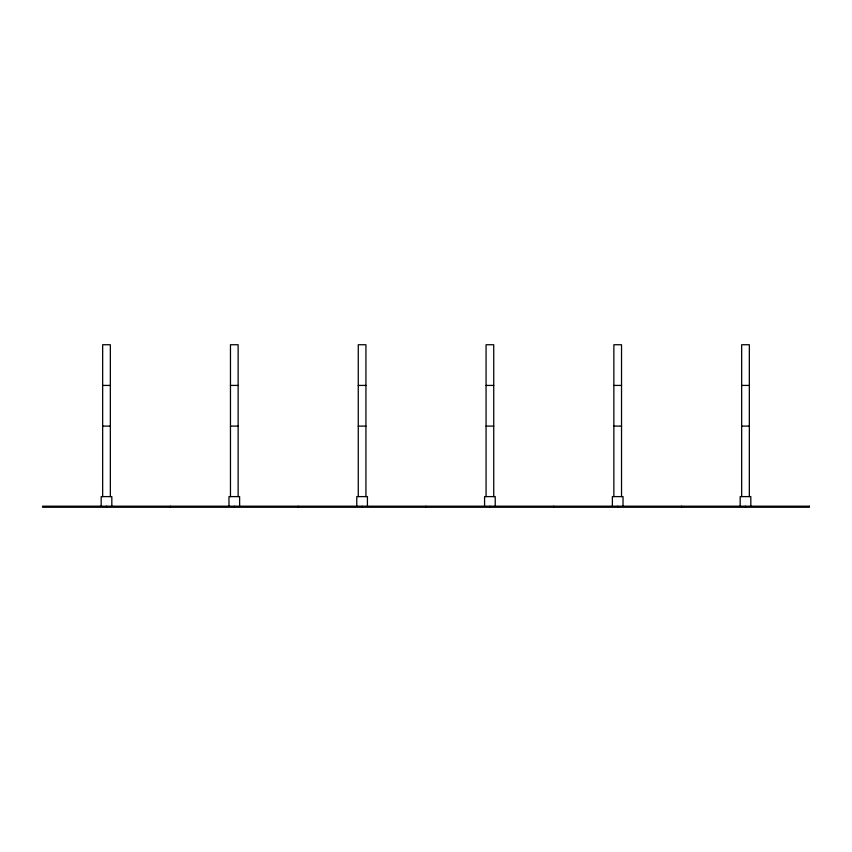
<?xml version="1.0" encoding="UTF-8"?>
<svg xmlns="http://www.w3.org/2000/svg" width="852" height="852" viewBox="0 0 852 852"><rect width="100%" height="100%" fill="white"/><g stroke="black" fill="none" stroke-linecap="round" stroke-linejoin="round"><path stroke-width="1.28" d="M102.666 385.423L110.334 385.423M230.466 385.423L238.134 385.423M358.266 385.423L365.934 385.423M486.066 385.423L493.734 385.423M613.866 385.423L621.534 385.423M741.666 385.423L749.334 385.423M102.666 426.106L110.334 426.106M230.466 426.106L238.134 426.106M358.266 426.106L365.934 426.106M486.066 426.106L493.734 426.106M613.866 426.106L621.534 426.106M741.666 426.106L749.334 426.106M750.825 506.195L750.825 496.609L740.175 496.609L740.175 506.195M749.334 496.62L749.334 344.74L741.666 344.74L741.666 496.62M745.5 506.195L745.5 507.26M681.6 506.195L681.6 507.26M623.025 506.195L623.025 496.609L612.375 496.609L612.375 506.195M621.534 496.62L621.534 344.74L613.866 344.74L613.866 496.62M617.7 506.195L617.7 507.26M553.8 506.195L553.8 507.26M495.225 506.195L495.225 496.609L484.575 496.609L484.575 506.195M493.734 496.62L493.734 344.74L486.066 344.74L486.066 496.62M489.9 506.195L489.9 507.26M426 506.195L426 507.26M367.425 506.195L367.425 496.609L356.775 496.609L356.775 506.195M365.934 496.62L365.934 344.74L358.266 344.74L358.266 496.62M362.1 506.195L362.1 507.26M298.2 506.195L298.2 507.26M239.625 506.195L239.625 496.609L228.975 496.609L228.975 506.195M238.134 496.62L238.134 344.74L230.466 344.74L230.466 496.62M234.3 506.195L234.3 507.26M170.4 506.195L170.4 507.26M111.825 506.195L111.825 496.609L101.175 496.609L101.175 506.195M110.334 496.62L110.334 344.74L102.666 344.74L102.666 496.62M106.5 506.195L106.5 507.26M809.4 506.195L42.6 506.195L42.6 507.26L809.4 507.26L809.4 506.195"/></g></svg>
